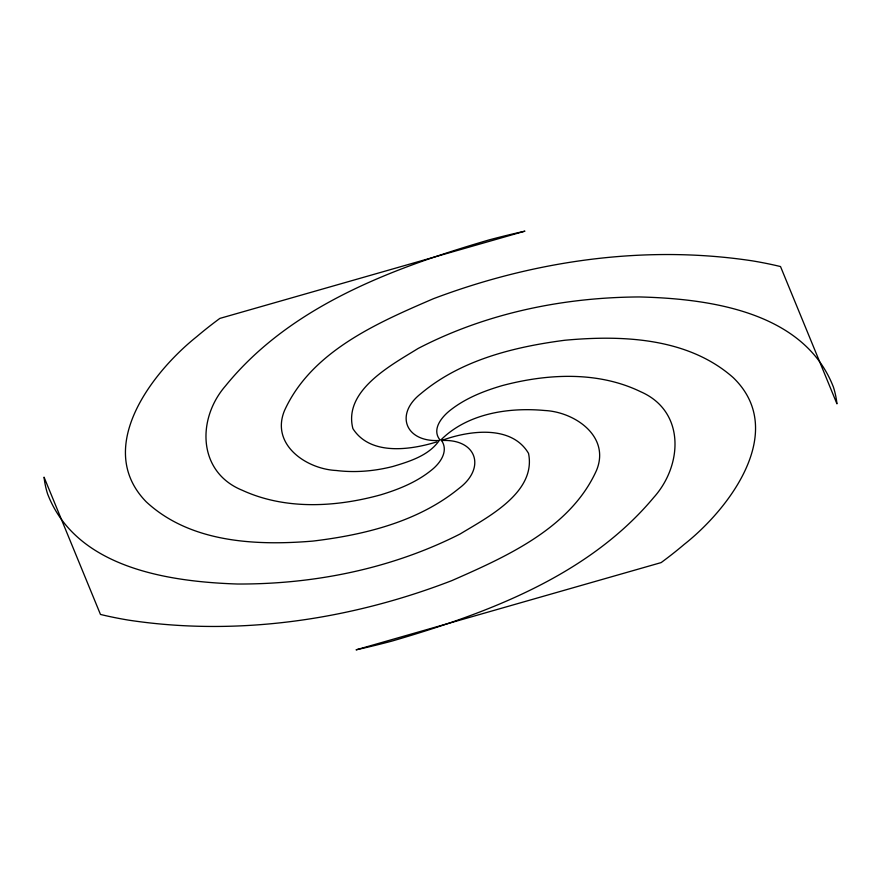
<?xml version="1.0" encoding="UTF-8"?>
<svg xmlns="http://www.w3.org/2000/svg" width="881" height="881" viewBox="0 0 881 881"><rect width="100%" height="100%" fill="white"/><g stroke="black" fill="none" stroke-linecap="round" stroke-linejoin="round"><path stroke-width="1.32" d="M441.568 440.522C476.841 438.606 486.279 468.031 458.913 488.47C417.99 521.86 364.327 534.888 312.909 541.088C255.908 545.835 190.197 542.784 146.081 501.685C93.76 447.735 152.094 372.2 196.881 336.542A396.835 183.854 -14.2 0 1 219.865 318.404L524.922 231.163A396.835 183.854 -14.2 0 0 488.845 239.973C392.904 268.099 290.466 305.784 225.503 385.911C196.782 418.882 197.608 472.117 242.264 490.265C285.444 510.121 335.815 507.214 380.691 494.836C398.564 489.429 416.372 482.27 431.051 470.465C439.74 463.78 449.035 451.457 441.568 440.522C468.252 430.666 511.376 424.279 528.534 453.385C536.474 492.435 487.49 517.334 460.179 533.952C391.605 568.774 313.999 584.367 237.352 584.015C167.996 581.713 76.118 567.827 47.629 494.01A396.835 183.854 -14.2 0 1 44.05 477.161L100.467 614.442A396.835 183.854 -14.2 0 0 128.516 620.125C237.22 636.6 349.702 620.07 451.854 580.612C506.707 556.473 570.459 528.27 596.525 470.366C610.522 436.403 574.764 411.945 544.744 410.502C508.733 407.176 467.69 413.343 441.084 439.751L440.037 440.004C431.117 429.19 442.317 416.206 451.072 409.621C466.181 397.937 484.286 390.834 502.489 385.537C547.398 373.643 597.847 370.989 640.619 391.704C685.407 411.196 682.775 465.212 653.724 497.49C588.288 575.822 487.336 613.264 392.155 641.027A396.835 183.854 -14.2 0 1 356.078 649.837L661.135 562.596A396.835 183.854 -14.2 0 0 684.119 544.458C729.655 508.634 788.33 430.875 733.201 377.597C687.874 337.544 622.151 334.956 564.831 340.253C514.03 346.883 460.851 359.977 420.843 393.664C394.336 414.323 405.59 442.372 439.256 440.478C428.816 455.565 409.764 461.413 392.937 466.456C374.491 471.17 355.175 472.822 336.256 470.498C306.236 469.055 270.478 444.597 284.475 410.634C311.367 351.387 377.035 323.03 433.375 298.725C534.404 260.567 645.277 244.577 752.484 260.875A396.835 183.854 -14.2 0 1 780.522 266.558L836.95 403.839A396.835 183.854 -14.2 0 0 833.382 386.99C804.122 311.819 709.998 298.681 639.441 296.952C563.19 297.315 486.015 313.195 418.079 348.491C391.66 364.899 343.083 390.426 352.885 428.595C370.229 455.906 410.403 450.037 436.745 441.91"/></g></svg>
